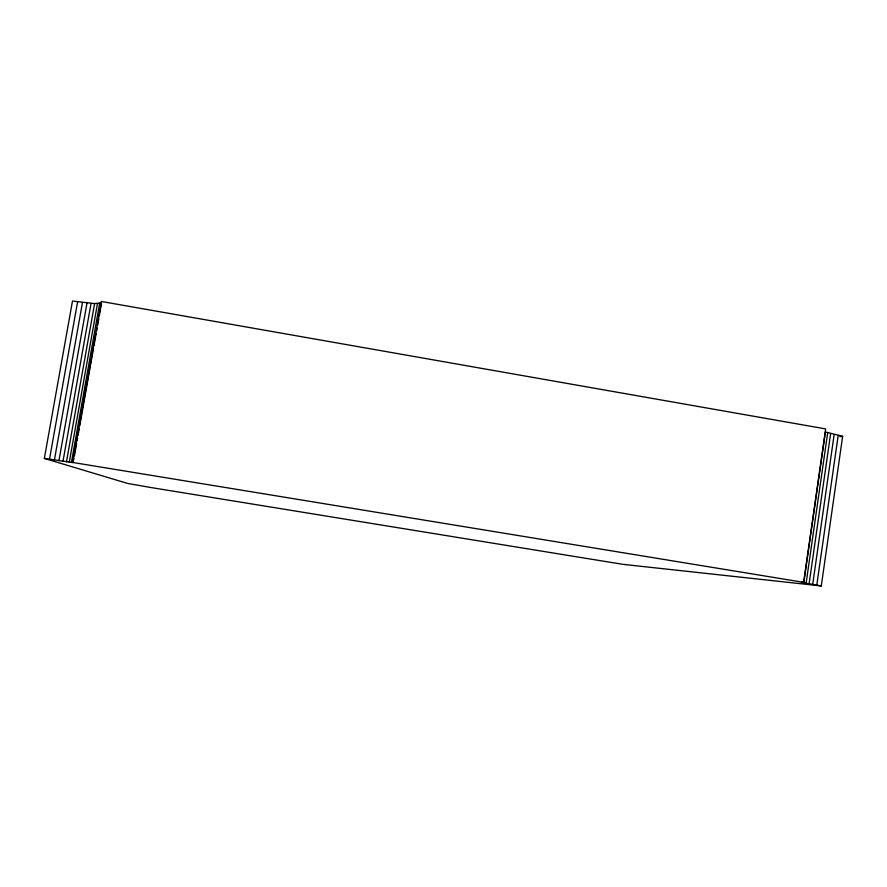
<?xml version="1.0" encoding="UTF-8"?>
<svg xmlns="http://www.w3.org/2000/svg" width="887" height="887" viewBox="0 0 887 887"><rect width="100%" height="100%" fill="white"/><g stroke="black" fill="none" stroke-linecap="round" stroke-linejoin="round"><path stroke-width="1.33" d="M803.766 582.881L825.431 432.002L842.65 436.293L821.284 585.963L801.327 582.304L803.622 582.36L825.653 428.909L101.473 301.491L72.734 462.57L44.35 458.424L72.49 301.037L94.587 303.587L101.074 302.877L101.473 301.491M806.095 583.336L827.682 432.845M809.099 583.89L830.62 433.71M812.68 584.522L834.146 434.586M816.783 585.22L838.193 435.45M58.919 460.741L86.993 303.088M62.977 461.34L91.062 303.432M66.458 461.839L94.587 303.587M69.297 462.216L97.481 303.542M71.403 462.471L99.654 303.31M72.734 462.57L73.976 458.468M74.453 455.752L76.626 443.533M77.102 440.817L77.59 438.1M78.067 435.373L79.276 428.587M79.752 425.871L93.49 348.447M93.978 345.73L96.14 333.512M96.628 330.796L97.104 328.079M97.592 325.363L98.801 318.566M99.277 315.85L101.451 303.631M49.495 459.266L77.59 301.879M54.395 460.043L82.469 302.567M839.911 436.714L842.65 436.293M821.284 585.963L622.796 564.32L150.158 487.406L127.606 483.437L44.35 458.424M803.622 582.36L73.255 462.548"/></g></svg>
